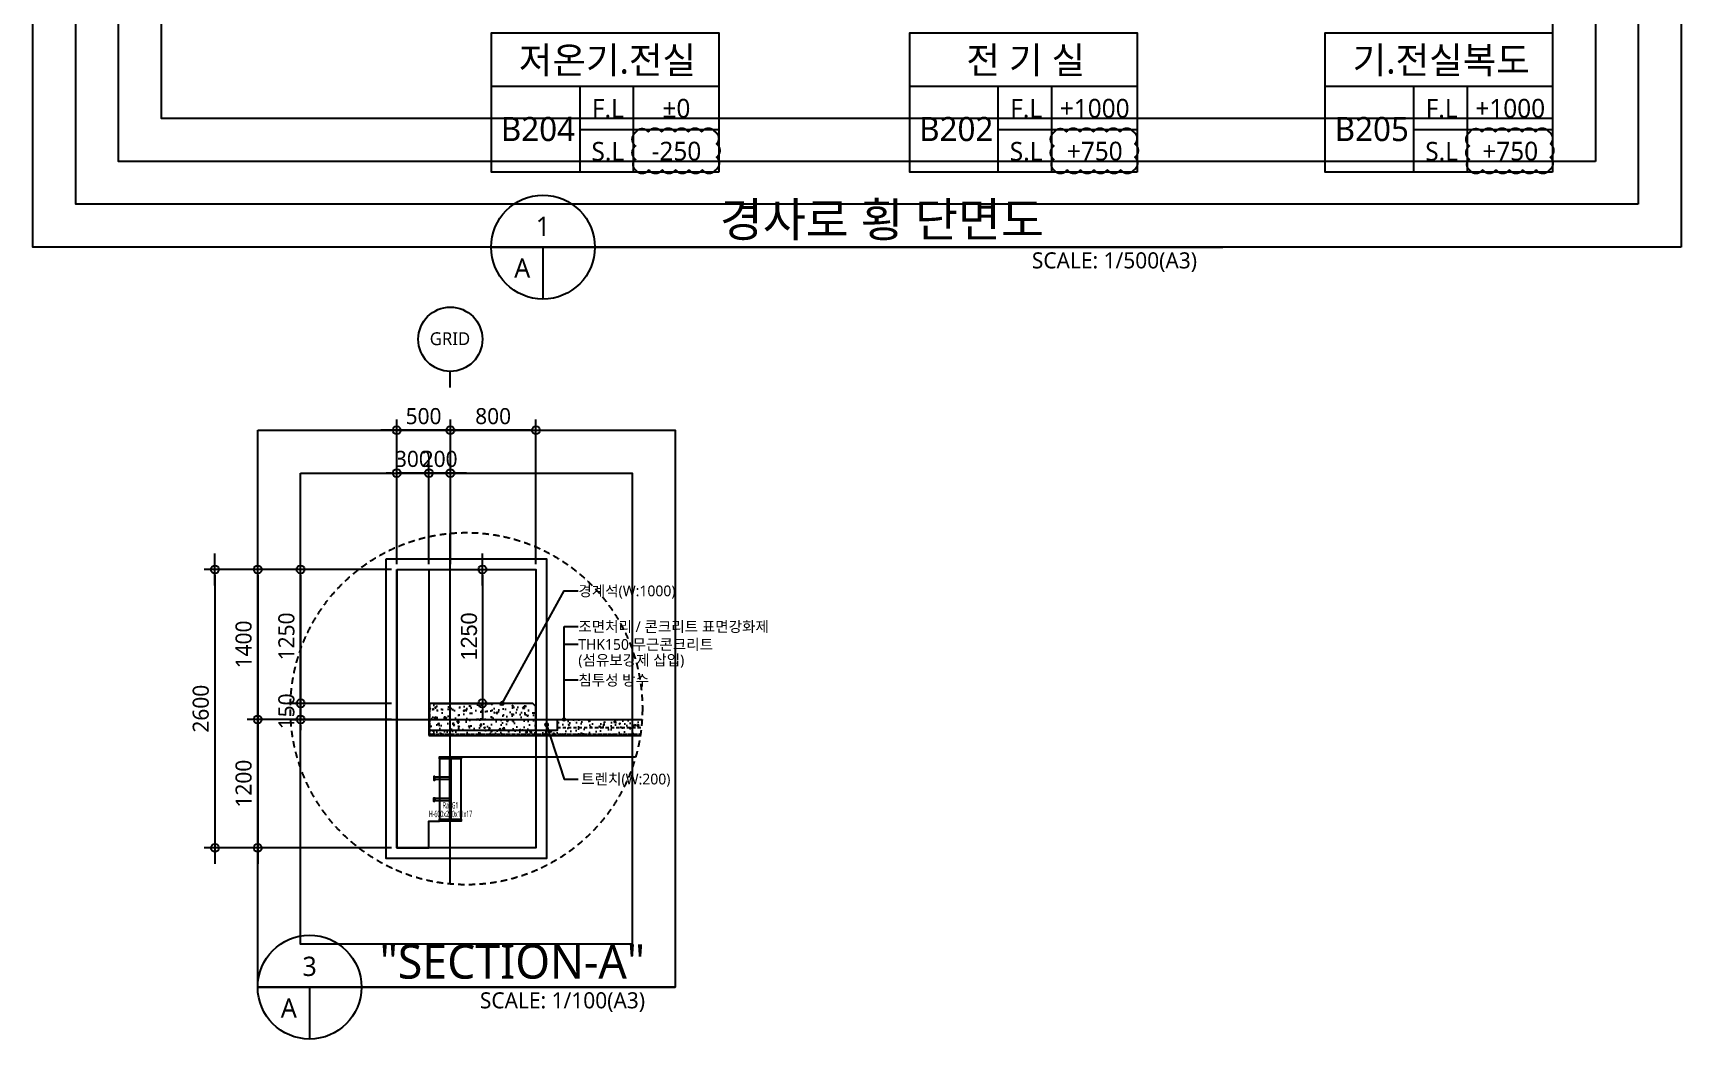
# Model space of a CAD drawing. Header units: millimetres. Extents: x 367092 to 767578, y 396038 to 811791.
# Drawn here: x 576342 to 653342, y 396038 to 443014 of the extents above; entities that cross this region are included whole.
import ezdxf
from ezdxf.enums import TextEntityAlignment as Align

# ---------------------------------------------------------------- set-up
doc = ezdxf.new("R2010")
doc.units = ezdxf.units.MM
doc.header["$LTSCALE"] = 100
doc.header["$MEASUREMENT"] = 0
doc.header["$PDSIZE"] = -10
doc.linetypes.add('ACAD_ISO03W100', pattern=[30, 12, -18])
doc.linetypes.add('HID', pattern=[2.5, 1.5, -1])
doc.layers.get('0').update_dxf_attribs({"linetype": 'CONTINUOUS'})
doc.layers.get('Defpoints').update_dxf_attribs({"color": 171, "linetype": 'CONTINUOUS'})
for name, color, linetype in [('02-COL', 2, 'CONTINUOUS'), ('cen', 14, 'CONTINUOUS'), ('CON', 2, 'CONTINUOUS'), ('EXT1', 3, 'CONTINUOUS'), ('HAT-252', 252, 'CONTINUOUS'), ('HF', 3, 'CONTINUOUS'), ('LED', 7, 'CONTINUOUS'), ('NDIM', 7, 'CONTINUOUS'), ('STEEL', 5, 'CONTINUOUS'), ('STUD', 6, 'CONTINUOUS'), ('SYM', 7, 'CONTINUOUS'), ('SYM(AXIS)', 7, 'CONTINUOUS'), ('TEXT', 3, 'CONTINUOUS'), ('TEXT(AXIS)', 2, 'CONTINUOUS'), ('TEXT(MIN)', 7, 'CONTINUOUS'), ('TEXT(실명)', 3, 'CONTINUOUS'), ('TEXT-기입', 6, 'CONTINUOUS'), ('TITLE', 7, 'CONTINUOUS'), ('wire-meshes', 1, 'CONTINUOUS')]:
    doc.layers.add(name, color=color, linetype=linetype)
doc.layers.add('VE변경사항적용-20220616', color=10, linetype='CONTINUOUS', plot=False)
doc.styles.add('CGS', font='cgse', dxfattribs={"bigfont": 'cgs'})
doc.styles.add('TE', font='malgun_0.ttf')
doc.styles.add('나눔바른고딕', font='NanumBarunGothic.ttf')
doc.dimstyles.new('NDIM 1200', dxfattribs={"dimscale": 500, "dimtxt": 3, "dimasz": 1, "dimexe": 2, "dimexo": 2, "dimgap": 1, "dimtad": 1, "dimdec": 0, "dimdsep": 46, "dimtxsty": 'CGS', "dimblk": 'DOT0', "dimcen": 1, "dimdle": 8, "dimclrd": 2, "dimclre": 2, "dimclrt": 2, "dimadec": 0, "dimazin": 0, "dimtfac": 1, "dimtdec": 0, "dimtix": 1, "dimtmove": 2, "dimatfit": 3, "dimldrblk": 'DOT0', "dimfxl": 1, "dimtolj": 1, "dimtzin": 0, "dimlwd": -1, "dimlwe": -1, "dimarcsym": 0})
pattern_1 = [(50, (-134500, -2000), (717.2602, -62.75213), [75, -825]), (355, (-134500, -2000), (-138.75133, 752.19213), [60, -660]), (100.45144, (-134440.2, -2005.2), (578.50885, 689.44), [63.7402, -701.1421]), (46.1842, (-134500, -1800), (1067.2413, -165.5193), [112.5, -1237.5]), (96.63564, (-134411.1, -1813.8), (934.662, 974.1186), [95.6103, -1051.7138]), (351.18416, (-134500, -1800), (934.662, 974.1186), [90, -990]), (21, (-134400, -1850), (596.90705, -402.6189), [75, -825]), (326, (-134400, -1850), (243.3153, 725.15005), [60, -660]), (71.451445, (-134350.26, -1883.55), (840.2224, 322.53115), [63.7402, -701.1421]), (37.5, (-134500, -2000), (12.159855, 332.89385), [0, -652, 0, -670, 0, -662.5]), (7.5, (-134500, -2000), (263.06954, 394.41171), [0, -382, 0, -637, 0, -252.5]), (327.5, (-134723, -2000), (533.82244, -22.55487), [0, -250, 0, -780, 0, -1035]), (317.5, (-134823, -2000), (583.18617, 100.10498), [0, -325, 0, -518, 0, -735])]

# ---------------------------------------------------------------- blocks, each defined once
blk = doc.blocks.new('A$C51E23882')
at = {"layer": 'TITLE'}
blk.add_lwpolyline([(8500, 0), (0, 0), (0, 5200), (8500, 5200)], close=True, dxfattribs=at)
for points in [[(8500, 3200), (0, 3200)], [(3300, 3200), (3300, 0)], [(5300, 3200), (5300, 0)], [(3300, 1600), (8500, 1600)]]:
    blk.add_lwpolyline(points, dxfattribs=at)
at = {"layer": 'TITLE', "style": '나눔바른고딕'}
for s, p in [('F.L', (4352, 2378)), ('S.L', (4352, 778))]:
    blk.add_text(s, height=700, dxfattribs=at).set_placement(p, align=Align.MIDDLE)
blk = doc.blocks.new('*U195')
at = {"layer": 'Defpoints'}
for p, q in [((-100, 283), (-100, -283)), ((100, -283), (100, 283)), ((-5.5, 0), (5.5, 0))]:
    blk.add_line(p, q, dxfattribs=at)
at = {"layer": 'STEEL', "color": 0, "linetype": 'ByBlock', "ltscale": 0.5}
for p, q in [((-5.5, 283), (-100, 283)), ((-5.5, -283), (-5.5, 283)), ((100, 283), (5.5, 283)), ((5.5, 283), (5.5, -283)), ((-100, -283), (-5.5, -283)), ((5.5, -283), (100, -283))]:
    blk.add_line(p, q, dxfattribs=at)
for points in [[(-100, 283), (-100, 300), (100, 300), (100, 283)], [(100, -283), (100, -300), (-100, -300), (-100, -283)]]:
    blk.add_lwpolyline(points, dxfattribs=at)
blk = doc.blocks.new('RaSG1')
at = {"layer": 'HF'}
blk.add_blockref('*U195', (0, -300), dxfattribs=at)
at = {"layer": 'Defpoints', "style": 'TE', "width": 0.5}
for s, p in [('RaSG1', (2, -452)), ('H-600x200x11x17', (2, -533))]:
    blk.add_text(s, height=60, dxfattribs=at).set_placement(p, align=Align.MIDDLE_CENTER)
blk = doc.blocks.new('DOT0')
blk.add_line((-3, 0), (3, 0))
at = {"color": 6}
blk.add_circle((0, 0), 0.75, dxfattribs=at)
blk = doc.blocks.new('*D306')
at = {"layer": 'Defpoints', "color": 0, "ltscale": 0.4, "transparency": 16777216}
for p in [(593342, 424462), (593342, 417962), (595842, 417962)]:
    blk.add_point(p, dxfattribs=at)
at = {"layer": 'NDIM', "ltscale": 0.4, "transparency": 16777216}
for p, q in [((593342, 418212), (593342, 424962)), ((595592, 424462), (593592, 424462)), ((595842, 418212), (595842, 424962))]:
    blk.add_line(p, q, dxfattribs=at)
at = {"layer": 'NDIM', "ltscale": 0.4, "transparency": 16777216, "xscale": 250, "yscale": 250, "zscale": 250, "rotation": 180}
blk.add_blockref('DOT0', (593342, 424462), dxfattribs=at)
at = {"layer": 'NDIM', "ltscale": 0.4, "transparency": 16777216, "xscale": 250, "yscale": 250, "zscale": 250}
blk.add_blockref('DOT0', (595842, 424462), dxfattribs=at)
at = {"layer": 'NDIM', "ltscale": 0.4, "transparency": 16777216, "insert": (594592, 425119), "char_height": 750, "attachment_point": 5, "style": '나눔바른고딕'}
blk.add_mtext('\\A1;500', dxfattribs=at)
blk = doc.blocks.new('*D307')
at = {"layer": 'Defpoints', "color": 0, "ltscale": 0.4, "transparency": 16777216}
for p in [(594842, 422462), (594842, 417962), (595842, 417962)]:
    blk.add_point(p, dxfattribs=at)
at = {"layer": 'NDIM', "ltscale": 0.4, "transparency": 16777216}
for p, q in [((594842, 418212), (594842, 422962)), ((595842, 418212), (595842, 422962)), ((594592, 422462), (594342, 422462)), ((595842, 422462), (594842, 422462)), ((596092, 422462), (596342, 422462))]:
    blk.add_line(p, q, dxfattribs=at)
at = {"layer": 'NDIM', "ltscale": 0.4, "transparency": 16777216, "xscale": 250, "yscale": 250, "zscale": 250}
blk.add_blockref('DOT0', (594842, 422462), dxfattribs=at)
at = {"layer": 'NDIM', "ltscale": 0.4, "transparency": 16777216, "xscale": 250, "yscale": 250, "zscale": 250, "rotation": 180}
blk.add_blockref('DOT0', (595842, 422462), dxfattribs=at)
at = {"layer": 'NDIM', "ltscale": 0.4, "transparency": 16777216, "insert": (595342, 423119), "char_height": 750, "attachment_point": 5, "style": '나눔바른고딕'}
blk.add_mtext('\\A1;200', dxfattribs=at)
blk = doc.blocks.new('*D308')
at = {"layer": 'Defpoints', "color": 0, "ltscale": 0.4, "transparency": 16777216}
for p in [(593342, 422462), (593342, 417962), (594842, 417962)]:
    blk.add_point(p, dxfattribs=at)
at = {"layer": 'NDIM', "ltscale": 0.4, "transparency": 16777216}
for p, q in [((593342, 418212), (593342, 422962)), ((594842, 418212), (594842, 422962)), ((593092, 422462), (592842, 422462)), ((594842, 422462), (593342, 422462)), ((595092, 422462), (595342, 422462))]:
    blk.add_line(p, q, dxfattribs=at)
at = {"layer": 'NDIM', "ltscale": 0.4, "transparency": 16777216, "xscale": 250, "yscale": 250, "zscale": 250}
blk.add_blockref('DOT0', (593342, 422462), dxfattribs=at)
at = {"layer": 'NDIM', "ltscale": 0.4, "transparency": 16777216, "xscale": 250, "yscale": 250, "zscale": 250, "rotation": 180}
blk.add_blockref('DOT0', (594842, 422462), dxfattribs=at)
at = {"layer": 'NDIM', "ltscale": 0.4, "transparency": 16777216, "insert": (594092, 423120), "char_height": 750, "attachment_point": 5, "style": '나눔바른고딕'}
blk.add_mtext('\\A1;300', dxfattribs=at)
blk = doc.blocks.new('*D309')
at = {"layer": 'Defpoints', "color": 0, "ltscale": 0.4, "transparency": 16777216}
for p in [(595842, 424462), (595842, 417962), (599842, 417962)]:
    blk.add_point(p, dxfattribs=at)
at = {"layer": 'NDIM', "ltscale": 0.4, "transparency": 16777216}
for p, q in [((595842, 418212), (595842, 424962)), ((599592, 424462), (596092, 424462)), ((599842, 418212), (599842, 424962))]:
    blk.add_line(p, q, dxfattribs=at)
at = {"layer": 'NDIM', "ltscale": 0.4, "transparency": 16777216, "xscale": 250, "yscale": 250, "zscale": 250, "rotation": 180}
blk.add_blockref('DOT0', (595842, 424462), dxfattribs=at)
at = {"layer": 'NDIM', "ltscale": 0.4, "transparency": 16777216, "xscale": 250, "yscale": 250, "zscale": 250}
blk.add_blockref('DOT0', (599842, 424462), dxfattribs=at)
at = {"layer": 'NDIM', "ltscale": 0.4, "transparency": 16777216, "insert": (597842, 425119), "char_height": 750, "attachment_point": 5, "style": '나눔바른고딕'}
blk.add_mtext('\\A1;800', dxfattribs=at)
blk = doc.blocks.new('*D313')
at = {"layer": 'Defpoints', "color": 0, "ltscale": 0.4, "transparency": 16777216}
for p in [(593342, 417962), (584842, 404962), (593342, 404962)]:
    blk.add_point(p, dxfattribs=at)
at = {"layer": 'NDIM', "ltscale": 0.4, "transparency": 16777216}
for p, q in [((593092, 417962), (584342, 417962)), ((584842, 417712), (584842, 405212)), ((593092, 404962), (584342, 404962))]:
    blk.add_line(p, q, dxfattribs=at)
at = {"layer": 'NDIM', "ltscale": 0.4, "transparency": 16777216, "xscale": 250, "yscale": 250, "zscale": 250}
for p, rotation in [((584842, 417962), 90), ((584842, 404962), 270)]:
    blk.add_blockref('DOT0', p, dxfattribs=dict(at, rotation=rotation))
at = {"layer": 'NDIM', "ltscale": 0.4, "transparency": 16777216, "insert": (584184, 411462), "char_height": 750, "attachment_point": 5, "rotation": 90, "style": '나눔바른고딕'}
blk.add_mtext('\\A1;2600', dxfattribs=at)
blk = doc.blocks.new('*D314')
at = {"layer": 'Defpoints', "color": 0, "ltscale": 0.4, "transparency": 16777216}
for p in [(593342, 417962), (586842, 410962), (593342, 410962)]:
    blk.add_point(p, dxfattribs=at)
at = {"layer": 'NDIM', "ltscale": 0.4, "transparency": 16777216}
for p, q in [((593092, 417962), (586342, 417962)), ((586842, 417712), (586842, 411212)), ((593092, 410962), (586342, 410962))]:
    blk.add_line(p, q, dxfattribs=at)
at = {"layer": 'NDIM', "ltscale": 0.4, "transparency": 16777216, "xscale": 250, "yscale": 250, "zscale": 250}
for p, rotation in [((586842, 417962), 90), ((586842, 410962), 270)]:
    blk.add_blockref('DOT0', p, dxfattribs=dict(at, rotation=rotation))
at = {"layer": 'NDIM', "ltscale": 0.4, "transparency": 16777216, "insert": (586185, 414462), "char_height": 750, "attachment_point": 5, "rotation": 90, "style": '나눔바른고딕'}
blk.add_mtext('\\A1;1400', dxfattribs=at)
blk = doc.blocks.new('*D315')
at = {"layer": 'Defpoints', "color": 0, "ltscale": 0.4, "transparency": 16777216}
for p in [(593342, 410962), (586842, 404962), (593342, 404962)]:
    blk.add_point(p, dxfattribs=at)
at = {"layer": 'NDIM', "ltscale": 0.4, "transparency": 16777216}
for p, q in [((593092, 410962), (586342, 410962)), ((586842, 410712), (586842, 405212)), ((593092, 404962), (586342, 404962))]:
    blk.add_line(p, q, dxfattribs=at)
at = {"layer": 'NDIM', "ltscale": 0.4, "transparency": 16777216, "xscale": 250, "yscale": 250, "zscale": 250}
for p, rotation in [((586842, 410962), 90), ((586842, 404962), 270)]:
    blk.add_blockref('DOT0', p, dxfattribs=dict(at, rotation=rotation))
at = {"layer": 'NDIM', "ltscale": 0.4, "transparency": 16777216, "insert": (586185, 407962), "char_height": 750, "attachment_point": 5, "rotation": 90, "style": '나눔바른고딕'}
blk.add_mtext('\\A1;1200', dxfattribs=at)
blk = doc.blocks.new('A$C2F20087E')
at = {"layer": 'SYM(AXIS)'}
blk.add_line((600, 0), (600, 300), dxfattribs=at)
blk.add_circle((600, 900), 600, dxfattribs=at)
blk = doc.blocks.new('*D316')
at = {"layer": 'Defpoints', "color": 0, "ltscale": 0.4, "transparency": 16777216}
for p in [(594842, 417962), (594842, 411712), (597342, 411712)]:
    blk.add_point(p, dxfattribs=at)
at = {"layer": 'NDIM', "ltscale": 0.4, "transparency": 16777216}
for p, q in [((595092, 417962), (597842, 417962)), ((597342, 417712), (597342, 411962)), ((595092, 411712), (597842, 411712))]:
    blk.add_line(p, q, dxfattribs=at)
at = {"layer": 'NDIM', "ltscale": 0.4, "transparency": 16777216, "xscale": 250, "yscale": 250, "zscale": 250}
for p, rotation in [((597342, 417962), 90), ((597342, 411712), 270)]:
    blk.add_blockref('DOT0', p, dxfattribs=dict(at, rotation=rotation))
at = {"layer": 'NDIM', "ltscale": 0.4, "transparency": 16777216, "insert": (596717, 414837), "char_height": 750, "attachment_point": 5, "rotation": 90, "style": 'CGS'}
blk.add_mtext('\\A1;1250', dxfattribs=at)
blk = doc.blocks.new('*D322')
at = {"layer": 'Defpoints', "color": 0, "ltscale": 0.4, "transparency": 16777216}
for p in [(593342, 417962), (588842, 411712), (593342, 411712)]:
    blk.add_point(p, dxfattribs=at)
at = {"layer": 'NDIM', "ltscale": 0.4, "transparency": 16777216}
for p, q in [((593092, 417962), (588342, 417962)), ((588842, 417712), (588842, 411962)), ((593092, 411712), (588342, 411712))]:
    blk.add_line(p, q, dxfattribs=at)
at = {"layer": 'NDIM', "ltscale": 0.4, "transparency": 16777216, "xscale": 250, "yscale": 250, "zscale": 250}
for p, rotation in [((588842, 417962), 90), ((588842, 411712), 270)]:
    blk.add_blockref('DOT0', p, dxfattribs=dict(at, rotation=rotation))
at = {"layer": 'NDIM', "ltscale": 0.4, "transparency": 16777216, "insert": (588185, 414837), "char_height": 750, "attachment_point": 5, "rotation": 90, "style": '나눔바른고딕'}
blk.add_mtext('\\A1;1250', dxfattribs=at)
blk = doc.blocks.new('*D323')
at = {"layer": 'Defpoints', "color": 0, "ltscale": 0.4, "transparency": 16777216}
for p in [(593342, 411712), (588842, 410962), (593342, 410962)]:
    blk.add_point(p, dxfattribs=at)
at = {"layer": 'NDIM', "ltscale": 0.4, "transparency": 16777216}
for p, q in [((588842, 411962), (588842, 412212)), ((593092, 411712), (588342, 411712)), ((588842, 411712), (588842, 410962)), ((593092, 410962), (588342, 410962)), ((588842, 410712), (588842, 410462))]:
    blk.add_line(p, q, dxfattribs=at)
at = {"layer": 'NDIM', "ltscale": 0.4, "transparency": 16777216, "xscale": 250, "yscale": 250, "zscale": 250}
for p, rotation in [((588842, 411712), 270), ((588842, 410962), 90)]:
    blk.add_blockref('DOT0', p, dxfattribs=dict(at, rotation=rotation))
at = {"layer": 'NDIM', "ltscale": 0.4, "transparency": 16777216, "insert": (588185, 411337), "char_height": 750, "attachment_point": 5, "rotation": 90, "style": '나눔바른고딕'}
blk.add_mtext('\\A1;150', dxfattribs=at)
blk = doc.blocks.new('*U397')
at = {"layer": 'STUD', "color": 0, "linetype": 'ByBlock'}
for p, q in [((0, 11), (-140, 11)), ((0, -11), (-140, -11))]:
    blk.add_line(p, q, dxfattribs=at)
blk.add_lwpolyline([(-140, -17), (-150, -17), (-150, 18), (-140, 18)], close=True, dxfattribs=at)
blk = doc.blocks.new('*U398')
at = {"layer": 'STUD', "color": 0, "linetype": 'ByBlock'}
for p, q in [((0, 11), (-140, 11)), ((0, -11), (-140, -11))]:
    blk.add_line(p, q, dxfattribs=at)
blk.add_lwpolyline([(-140, -17), (-150, -17), (-150, 18), (-140, 18)], close=True, dxfattribs=at)

msp = doc.modelspace()

# ---------------------------------------------------------------- hatches: boundary and pattern name
at = {"layer": 'HAT-252', "ltscale": 10000}
h = msp.add_hatch(dxfattribs=at)
h.set_pattern_fill('AR-CONC', color=256, scale=100)
h.set_pattern_definition(pattern_1)
h.paths.add_polyline_path([(594841.8, 411712.2), (599691.8, 411712.2), (599841.8, 411562.2), (599841.8, 410462.2), (594841.8, 410462.2)])
h = msp.add_hatch(dxfattribs=at)
h.set_pattern_fill('AR-CONC', color=256, scale=100)
h.set_pattern_definition(pattern_1)
edge = h.paths.add_edge_path()
edge.add_line((594841.8, 410462.2), (594841.8, 410212.2))
edge.add_line((594841.8, 410212.2), (604717.9, 410212.2))
edge.add_arc((596592, 411462.2), 8221.5, 351.254812, 356.51334)
edge.add_line((604798.3, 410962.2), (600841.8, 410962.2))
edge.add_line((600841.8, 410962.2), (600841.8, 410462.2))
edge.add_line((600841.8, 410462.2), (594841.8, 410462.2))

# ---------------------------------------------------------------- linework, layer by layer
at = {"layer": 'cen', "ltscale": 0.1}
msp.add_line((595841.8, 403275), (595841.8, 419649.5), dxfattribs=at)
at = {"layer": 'CON', "ltscale": 0.1}
for p, q in [((593341.8, 417962.2), (594841.8, 417962.2)), ((594841.8, 410212.2), (604717.9, 410212.2))]:
    msp.add_line(p, q, dxfattribs=at)
for points in [[(593341.8, 417962.2), (593341.8, 404962.2)], [(594841.8, 417962.2), (594841.8, 410212.2)], [(593341.8, 404962.2), (594841.8, 404962.2), (594841.8, 406212.2), (595341.8, 406212.2), (595341.8, 406297.2), (595814.3, 406297.2), (595814.3, 409127.2), (595341.8, 409127.2), (595341.8, 409212.2), (604499.6, 409212.2)]]:
    msp.add_lwpolyline(points, dxfattribs=at)
at = {"layer": 'Defpoints', "ltscale": 10000}
for points in [[(653341.8, 433013.8), (576341.8, 433013.8), (576341.8, 525024.8), (653341.8, 525024.8)], [(651341.8, 435013.8), (578341.8, 435013.8), (578341.8, 523024.8), (651341.8, 523024.8)], [(649341.8, 437013.8), (580341.8, 437013.8), (580341.8, 521024.8), (649341.8, 521024.8)], [(647341.8, 439013.8), (582341.8, 439013.8), (582341.8, 519024.8), (647341.8, 519024.8)], [(586841.8, 424462.2), (606342.1, 424462.2), (606342.1, 398462.2), (586841.8, 398462.2)], [(588841.8, 422462.2), (604342.1, 422462.2), (604342.1, 400462.2), (588841.8, 400462.2)], [(592841.8, 418462.2), (600342.1, 418462.2), (600342.1, 404462.2), (592841.8, 404462.2)], [(593341.8, 417962.2), (599842.1, 417962.2), (599842.1, 404962.2), (593341.8, 404962.2)]]:
    msp.add_lwpolyline(points, close=True, dxfattribs=at)
at = {"layer": 'EXT1'}
for points in [[(599842.1, 410462.2), (599842.1, 411562.2), (599692.1, 411712.2), (594841.8, 411712.2)], [(594891.8, 410462.2), (600841.8, 410462.2), (600841.8, 410962.2), (604798.3, 410962.2)]]:
    msp.add_lwpolyline(points, dxfattribs=at)
at = {"layer": 'HAT-252', "linetype": 'HID', "ltscale": 0.2}
msp.add_lwpolyline([(604725.4, 410262.2), (594891.8, 410262.2), (594891.8, 411712.2)], dxfattribs=at)
at = {"layer": 'LED'}
for points in [[(598267, 411712.2), (601153.4, 416962.2), (601820.1, 416962.2)], [(600342, 410712.2), (601153.4, 408171), (601820.1, 408171)]]:
    msp.add_lwpolyline(points, dxfattribs=at)
at = {"layer": 'LED', "const_width": 117.2}
for points in [[(598267, 411653.7, 1), (598267, 411770.8, 1)], [(600342, 410770.8, 1), (600342, 410653.7, 1)]]:
    msp.add_lwpolyline(points, format="xyb", close=True, dxfattribs=at)
at = {"layer": 'NDIM', "ltscale": 0.4}
msp.add_line((588385.7, 410962.2), (604798.3, 410962.2), dxfattribs=at)
at = {"layer": 'SYM'}
for p, q in [((597746.6, 433013.8), (631937.1, 433013.8)), ((600170.8, 433013.8), (600170.8, 430589.5)), ((586841.8, 398462.2), (606342.1, 398462.2)), ((589266.1, 398462.2), (589266.1, 396038))]:
    msp.add_line(p, q, dxfattribs=at)
for centre in [(600170.8, 433013.8), (589266.1, 398462.2)]:
    msp.add_circle(centre, 2424.2, dxfattribs=at)
at = {"layer": 'SYM', "linetype": 'HID', "ltscale": 2}
msp.add_circle((596592, 411462.2), 8221.5, dxfattribs=at)
at = {"layer": 'TEXT(MIN)', "ltscale": 10000}
for p, q in [((601820.1, 414462.2), (601153.4, 414462.2)), ((601820.1, 412795.6), (601153.4, 412795.6))]:
    msp.add_line(p, q, dxfattribs=at)
at = {"layer": 'VE변경사항적용-20220616', "linetype": 'ACAD_ISO03W100'}
for points in [[(604491.4, 436628.5, 0.5205671), (605116.4, 436628.5, 0.5205671), (605741.4, 436628.5, 0.5205671), (606366.4, 436628.5, 0.5205671), (606991.4, 436628.5, 0.5205671), (607616.4, 436628.5, 0.5205671), (608241.4, 436628.5, 0.5205671), (608282.7, 437212.3, 0.5205671), (608282.7, 437837.3, 0.5205671), (608212.2, 438391.8, 0.5205671), (607587.2, 438391.8, 0.5205671), (606962.2, 438391.8, 0.5205671), (606337.2, 438391.8, 0.5205671), (605712.2, 438391.8, 0.5205671), (605087.2, 438391.8, 0.5205671), (604491.4, 438362.6, 0.5205671), (604491.4, 437737.6, 0.5205671), (604491.4, 437112.6, 0.5205671)], [(624035.7, 436628.5, 0.5205671), (624660.7, 436628.5, 0.5205671), (625285.7, 436628.5, 0.5205671), (625910.7, 436628.5, 0.5205671), (626535.7, 436628.5, 0.5205671), (627160.7, 436628.5, 0.5205671), (627785.7, 436628.5, 0.5205671), (627827, 437212.3, 0.5205671), (627827, 437837.3, 0.5205671), (627756.5, 438391.8, 0.5205671), (627131.5, 438391.8, 0.5205671), (626506.5, 438391.8, 0.5205671), (625881.5, 438391.8, 0.5205671), (625256.5, 438391.8, 0.5205671), (624631.5, 438391.8, 0.5205671), (624035.7, 438362.6, 0.5205671), (624035.7, 437737.6, 0.5205671), (624035.7, 437112.6, 0.5205671)], [(643448.5, 436628.5, 0.5205671), (644073.5, 436628.5, 0.5205671), (644698.5, 436628.5, 0.5205671), (645323.5, 436628.5, 0.5205671), (645948.5, 436628.5, 0.5205671), (646573.5, 436628.5, 0.5205671), (647198.5, 436628.5, 0.5205671), (647239.8, 437212.3, 0.5205671), (647239.8, 437837.3, 0.5205671), (647169.3, 438391.8, 0.5205671), (646544.3, 438391.8, 0.5205671), (645919.3, 438391.8, 0.5205671), (645294.3, 438391.8, 0.5205671), (644669.3, 438391.8, 0.5205671), (644044.3, 438391.8, 0.5205671), (643448.5, 438362.6, 0.5205671), (643448.5, 437737.6, 0.5205671), (643448.5, 437112.6, 0.5205671)]]:
    msp.add_lwpolyline(points, format="xyb", close=True, dxfattribs=at)
at = {"layer": 'wire-meshes', "linetype": 'HID'}
msp.add_line((600841.8, 410587.2), (604766.8, 410587.2), dxfattribs=at)

# ---------------------------------------------------------------- block references
for name, p, xscale, yscale, zscale in [('A$C51E23882', (597759.7, 436513.8), 1.25, 1.25, 1.25), ('A$C51E23882', (617304, 436513.8), 1.25, 1.25, 1.25), ('A$C51E23882', (636716.8, 436513.8), 1.25, 1.25, 1.25), ('A$C2F20087E', (594341.8, 426462.2), 2.500000000000013, 2.500000000000013, 2.500000000000013)]:
    msp.add_blockref(name, p, dxfattribs=dict(xscale=xscale, yscale=yscale, zscale=zscale))
at = {"layer": '02-COL', "xscale": 5, "yscale": 5, "zscale": 5}
msp.add_blockref('RaSG1', (595841.8, 409212.2), dxfattribs=at)
at = {"layer": 'STUD', "color": 252, "xscale": -5, "yscale": 5, "zscale": 5, "rotation": 180}
msp.add_blockref('*U397', (595814.3, 408212.2), dxfattribs=at)
at = {"layer": 'STUD', "color": 252, "xscale": 5, "yscale": 5, "zscale": 5}
msp.add_blockref('*U398', (595814.3, 407212.2), dxfattribs=at)

# ---------------------------------------------------------------- texts
at = {"layer": 'TEXT', "style": '나눔바른고딕'}
msp.add_text('경사로 횡 단면도', height=1600, dxfattribs=at).set_placement((608434.6, 433498.6))
for s, p in [('1', (600170.8, 433983.5)), ('A', (599201.1, 432044.1)), ('3', (589266.1, 399431.9)), ('A', (588296.4, 397492.6))]:
    msp.add_text(s, height=900, dxfattribs=at).set_placement(p, align=Align.MIDDLE)
for s, p in [('SCALE: 1/500(A3)', (630728.4, 432771.4)), ('SCALE: 1/100(A3)', (604939.9, 398219.8))]:
    msp.add_text(s, height=750, dxfattribs=at).set_placement(p, align=Align.TOP_RIGHT)
msp.add_text('"SECTION-A"', height=1600, dxfattribs=at).set_placement((598740.3, 399657.9), align=Align.MIDDLE_CENTER)
at = {"layer": 'TEXT(AXIS)', "style": '나눔바른고딕'}
msp.add_text('GRID', height=600, dxfattribs=at).set_placement((595825.1, 428738.7), align=Align.MIDDLE)
at = {"layer": 'TEXT(MIN)', "style": '나눔바른고딕'}
for s, p in [('경계석(W:1000)', (601820.1, 416962.2)), ('조면처리 / 콘크리트 표면강화제', (601820.1, 415295.6)), ('THK150 무근콘크리트', (601820.1, 414462.2)), ('(섬유보강제 삽입)', (601820.1, 413731.5)), ('침투성 방수', (601820.1, 412795.6)), ('트렌치(W:200)', (601953.6, 408176.8))]:
    msp.add_text(s, height=500, dxfattribs=at).set_placement(p, align=Align.MIDDLE_LEFT)
at = {"layer": 'TEXT(실명)', "style": '나눔바른고딕'}
for s, p in [('저온기.전실', (603181.9, 441756.5)), ('전 기 실', (622726.2, 441756.5)), ('기.전실복도', (642139, 441756.5))]:
    msp.add_text(s, height=1250, dxfattribs=at).set_placement(p, align=Align.MIDDLE)
at = {"layer": 'TEXT-기입', "style": '나눔바른고딕'}
for s, height, p in [('±0', 875, (606404.8, 439498.6)), ('+1000', 875, (625949.1, 439498.6)), ('+1000', 875, (645362, 439498.6)), ('B204', 1125, (599936.3, 438530.4)), ('B202', 1125, (619480.6, 438530.4)), ('B205', 1125, (638893.4, 438530.4)), ('-250', 875, (606404.8, 437498.6)), ('+750', 875, (625949.1, 437498.6)), ('+750', 875, (645362, 437498.6))]:
    msp.add_text(s, height=height, dxfattribs=at).set_placement(p, align=Align.MIDDLE)

# ---------------------------------------------------------------- dimensions: what is measured, and where the dimension line sits
at = {"layer": 'NDIM', "ltscale": 0.4}
for base, p1, p2, angle, override, picture, middle in [((593341.8, 424462.2), (595841.8, 417962.2), (593341.8, 417962.2), 180, {"dimscale": 250, "dimexo": 1, "dimlfac": 0.2, "dimtxsty": '나눔바른고딕', "dimclrd": 256, "dimclre": 256, "dimclrt": 256}, '*D306', (594591.8, 425119.5)), ((595841.8, 424462.2), (599842.1, 417962.2), (595841.8, 417962.2), 180, {"dimscale": 250, "dimexo": 1, "dimlfac": 0.2, "dimtxsty": '나눔바른고딕', "dimclrd": 256, "dimclre": 256, "dimclrt": 256}, '*D309', (597842, 425119.5)), ((593341.8, 422462.2), (594841.8, 417962.2), (593341.8, 417962.2), 180, {"dimscale": 250, "dimexo": 1, "dimlfac": 0.2, "dimtxsty": '나눔바른고딕', "dimclrd": 256, "dimclre": 256, "dimclrt": 256}, '*D308', (594091.8, 423120)), ((594841.8, 422462.2), (595841.8, 417962.2), (594841.8, 417962.2), 180, {"dimscale": 250, "dimexo": 1, "dimlfac": 0.2, "dimtxsty": '나눔바른고딕', "dimclrd": 256, "dimclre": 256, "dimclrt": 256}, '*D307', (595341.8, 423119.5)), ((584841.8, 404962.2), (593341.8, 417962.2), (593341.8, 404962.2), 270, {"dimscale": 250, "dimexo": 1, "dimlfac": 0.2, "dimtxsty": '나눔바른고딕', "dimclrd": 256, "dimclre": 256, "dimclrt": 256}, '*D313', (584184.1, 411462.2)), ((586841.8, 410962.2), (593341.8, 417962.2), (593341.8, 410962.2), 270, {"dimscale": 250, "dimexo": 1, "dimlfac": 0.2, "dimtxsty": '나눔바른고딕', "dimclrd": 256, "dimclre": 256, "dimclrt": 256}, '*D314', (586184.6, 414462.2)), ((588841.8, 411712.2), (593341.8, 417962.2), (593341.8, 411712.2), 270, {"dimscale": 250, "dimexo": 1, "dimlfac": 0.2, "dimtxsty": '나눔바른고딕', "dimclrd": 256, "dimclre": 256, "dimclrt": 256}, '*D322', (588184.6, 414837.2)), ((597341.8, 411712.2), (594841.8, 417962.2), (594841.8, 411712.2), 270, {"dimscale": 250, "dimexo": 1, "dimlfac": 0.2, "dimclrd": 256, "dimclre": 256, "dimclrt": 256}, '*D316', (596716.8, 414837.2)), ((588841.8, 410962.2), (593341.8, 411712.2), (593341.8, 410962.2), 270, {"dimscale": 250, "dimexo": 1, "dimlfac": 0.2, "dimtxsty": '나눔바른고딕', "dimclrd": 256, "dimclre": 256, "dimclrt": 256}, '*D323', (588184.6, 411337.2)), ((586841.8, 404962.2), (593341.8, 410962.2), (593341.8, 404962.2), 270, {"dimscale": 250, "dimexo": 1, "dimlfac": 0.2, "dimtxsty": '나눔바른고딕', "dimclrd": 256, "dimclre": 256, "dimclrt": 256}, '*D315', (586184.6, 407962.2))]:
    dim = msp.add_linear_dim(base=base, p1=p1, p2=p2, angle=angle, dimstyle='NDIM 1200', override=override, dxfattribs=at)
    dim.commit()
    dim.dimension.update_dxf_attribs({"geometry": picture, "text_midpoint": middle})

# ---------------------------------------------------------------- leaders
at = {"layer": 'LED', "ltscale": 10000}
msp.add_leader([(601153.4, 410962.2), (601153.4, 415295.6), (601820.1, 415295.6)], dimstyle='NDIM 1200', override={"dimasz": 0.4, "dimtad": 0, "dimclrd": 256, "dimldrblk": 'Dot'}, dxfattribs=at)

doc.saveas('drawing.dxf')
